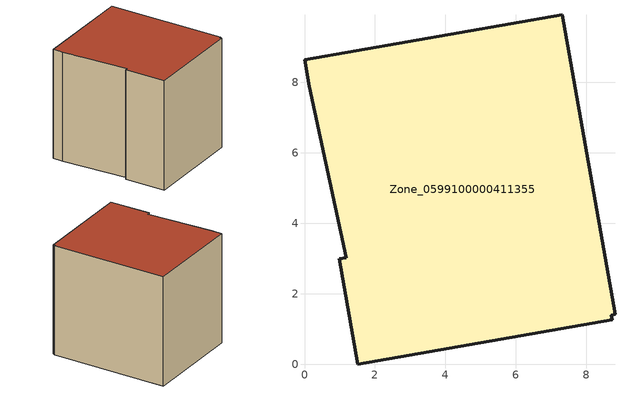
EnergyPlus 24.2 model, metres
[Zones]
Zone_0599100000411355
 floor ground (C_G): 1.52,0 0.99,2.99 1.18,3.02 0.13,7.89 0,8.64 7.32,9.92 8.82,1.41 8.71,1.39 8.73,1.26 z0
 wall outside (C_F): 0.13,7.89 1.18,3.02 0.99,2.99 1.52,0 8.73,1.26 8.71,1.39 8.82,1.41 7.32,9.92 0,8.64 0.13,7.89 z0:8.27
 roof outside (C_R): 0.99,2.99 1.52,0 8.73,1.26 8.71,1.39 8.82,1.41 7.32,9.92 0,8.64 0.13,7.89 1.18,3.02 z8.27
[BUILDING]
Pand.0599100000411355: North Axis=0; Terrain=City; Loads Convergence Tolerance Value=0.04; Temperature Convergence Tolerance Value=0.4; Solar Distribution=FullExterior; Maximum Number of Warmup Days=25; Minimum Number of Warmup Days=1
[Site:Location]
Rotterdam.The.Hague.AP_ZH_NLD Design_Conditions: Latitude=51.96; Longitude=4.45; Time Zone=1; Elevation=-4.5
[SITE:GROUNDTEMPERATURE:BUILDINGSURFACE]
18, 18, 18, 18, 18, 18, 18, 18, 18, 18, 18, 18
[MATERIAL] Thermal Absorptance=0.9; Solar Absorptance=0.7; Visible Absorptance=0.7
Name | Roughness | Thickness | Conductivity | Density | Specific Heat
G.TC.1992-2005 | MediumSmooth | 0.15 | 0.06 | 540 | 1210
F.TC.1992-2005 | Rough | 0.3 | 0.12 | 1920 | 840
R.TC.1992-2005 | MediumRough | 0.2 | 0.08 | 1500 | 1000
[CONSTRUCTION]
C_G: G.TC.1992-2005
C_F: F.TC.1992-2005
C_R: R.TC.1992-2005
[ZONE]
Zone_0599100000411355: Type=1; Multiplier=1; Ceiling Height=Autocalculate; Volume=Autocalculate; Floor Area=autocalculate; Part of Total Floor Area=Yes
[ZONEINFILTRATION:DESIGNFLOWRATE]
Infil_Zone_0599100000411355: Zone or ZoneList or Space or SpaceList=Zone_0599100000411355; Schedule=AlwaysOn; Design Flow Rate Calculation Method=Flow/Area; Flow Rate per Floor Area=0.0015; Constant Term Coefficient=1; Temperature Term Coefficient=0; Velocity Term Coefficient=0; Velocity Squared Term Coefficient=0
[HVACTEMPLATE:ZONE:IDEALLOADSAIRSYSTEM]
Zone_0599100000411355: Maximum Heating Supply Air Temperature=50; Minimum Cooling Supply Air Temperature=13; Maximum Heating Supply Air Humidity Ratio=0.0156; Minimum Cooling Supply Air Humidity Ratio=0.0077; Heating Limit=NoLimit; Cooling Limit=NoLimit; Dehumidification Control Type=ConstantSensibleHeatRatio; Cooling Sensible Heat Ratio=0.7; Dehumidification Setpoint=60; Humidification Control Type=None; Humidification Setpoint=30; Outdoor Air Method=None; Outdoor Air Flow Rate per Person=0.00944; Outdoor Air Flow Rate per Zone Floor Area=0; Outdoor Air Flow Rate per Zone=0; Demand Controlled Ventilation Type=None; Outdoor Air Economizer Type=NoEconomizer; Heat Recovery Type=None; Sensible Heat Recovery Effectiveness=0.7; Latent Heat Recovery Effectiveness=0.65
[ZONECONTROL:THERMOSTAT]
ThermostatControl_Zone_0599100000411355: Zone or ZoneList=Zone_0599100000411355; Control Type Schedule=DualSetpointControlType; Control 1=Thermostat_Zone_0599100000411355; Temperature Difference Between Cutout And Setpoint=0
[THERMOSTATSETPOINT:DUALSETPOINT]
Thermostat_Zone_0599100000411355: Heating Setpoint Temperature Schedule=HeatingSetpoint_Zone_0599100000411355; Cooling Setpoint Temperature Schedule=CoolingSetpoint_Zone_0599100000411355
[SCHEDULE:COMPACT]
HeatingSetpoint_Zone_0599100000411355: Through: 12/31, For: AllDays, Until: 24:00, 21
CoolingSetpoint_Zone_0599100000411355: Through: 12/31, For: AllDays, Until: 24:00, 24
DualSetpointControlType: Through: 12/31, For: AllDays, Until: 24:00, 4
AlwaysOn: Through: 12/31, For: AllDays, Until: 24:00, 1
